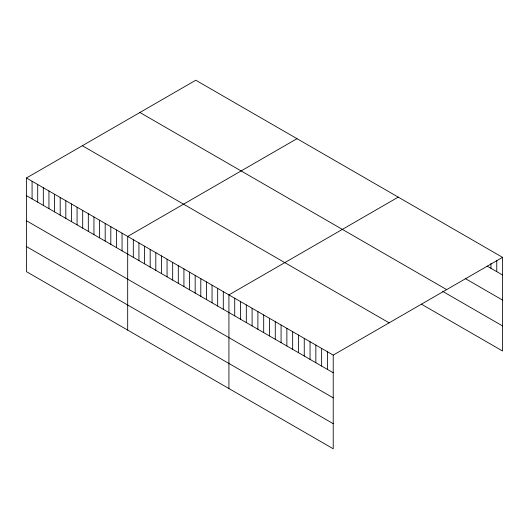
<?xml version="1.0" encoding="UTF-8"?>
<svg xmlns="http://www.w3.org/2000/svg" width="529" height="529" viewBox="0 0 529 529"><rect width="100%" height="100%" fill="white"/><g stroke="black" fill="none" stroke-linecap="round" stroke-linejoin="round"><path stroke-width="0.79" d="M26.45 177.989L333.224 355.104L333.224 448.771L26.45 271.655L26.45 177.989L195.776 80.229L502.55 257.345L502.55 351.011L421.428 304.175M297.007 138.677L127.687 236.437L127.687 330.103M398.244 197.125L228.925 294.884L228.925 388.55M333.224 355.104L502.55 257.345M487.097 266.08L502.55 275.007M465.209 278.525L502.55 300.088M139.894 112.485L446.674 289.608M442.674 291.36L502.55 325.93M82.326 145.726L389.106 322.842M26.45 195.644L333.224 372.76M26.45 220.732L333.224 397.848M26.45 246.574L333.224 423.689M496.757 260.42L496.757 271.661M490.958 263.495L490.958 268.315M327.431 351.759L327.431 369.414M321.639 348.413L321.639 366.075M315.846 345.067L315.846 362.729M310.047 341.721L310.047 359.383M304.254 338.375L304.254 356.037M298.462 335.029L298.462 352.691M292.663 331.683L292.663 349.345M286.87 328.337L286.87 345.999M281.078 324.991L281.078 342.653M275.278 321.645L275.278 339.307M269.486 318.299L269.486 335.961M263.693 314.953L263.693 332.615M257.894 311.607L257.894 329.269M252.102 308.262L252.102 325.924M246.309 304.922L246.309 322.578M240.51 301.576L240.51 319.232M234.717 298.23L234.717 315.886M223.298 291.638L223.298 309.293M217.677 288.391L217.677 306.046M212.05 285.144L212.05 302.8M206.429 281.891L206.429 299.553M200.802 278.644L200.802 296.306M195.175 275.397L195.175 293.059M189.554 272.151L189.554 289.813M183.927 268.904L183.927 286.566M178.306 265.657L178.306 283.319M172.679 262.41L172.679 280.072M167.058 259.164L167.058 276.826M161.431 255.917L161.431 273.579M155.81 252.67L155.81 270.332M150.183 249.423L150.183 267.085M144.556 246.177L144.556 263.839M138.935 242.93L138.935 260.592M133.308 239.683L133.308 257.339M122.06 233.19L122.06 250.845M116.44 229.943L116.44 247.598M110.812 226.69L110.812 244.352M105.192 223.443L105.192 241.105M99.564 220.196L99.564 237.858M93.944 216.95L93.944 234.612M88.317 213.703L88.317 231.365M82.689 210.456L82.689 228.118M77.069 207.209L77.069 224.871M71.441 203.963L71.441 221.625M65.821 200.716L65.821 218.378M60.194 197.469L60.194 215.131M54.573 194.222L54.573 211.884M48.946 190.976L48.946 208.638M43.325 187.729L43.325 205.391M37.698 184.482L37.698 202.138M32.077 181.235L32.077 198.891"/></g></svg>
